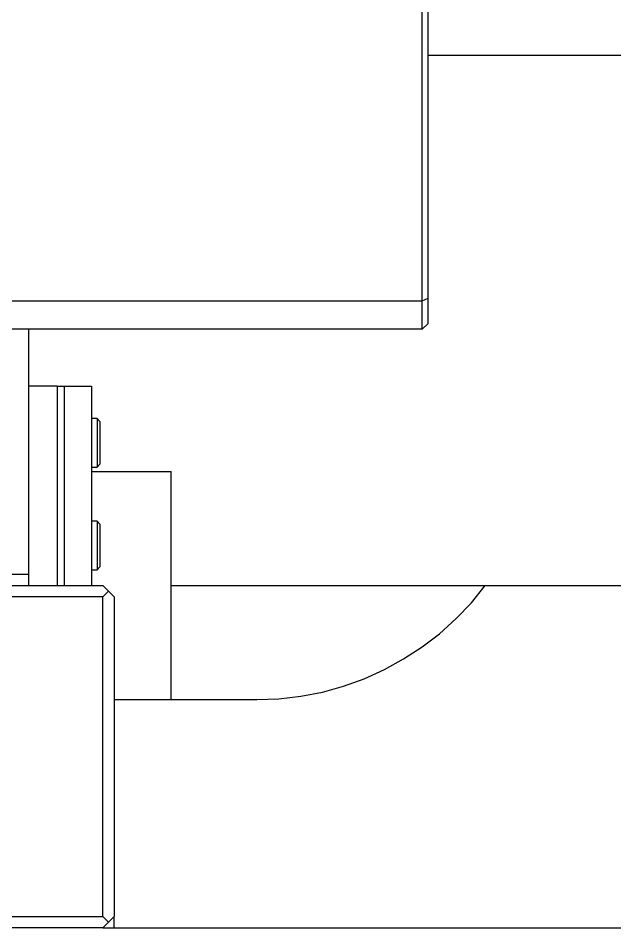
# Model space of a CAD drawing. Header units: millimetres. Extents: x -211 to 45495, y 24 to 52952.
# Drawn here: x 23672.6 to 23777.1, y 28092 to 28251.5 of the extents above; entities that cross this region are included whole.
import ezdxf

# ---------------------------------------------------------------- set-up
doc = ezdxf.new("R2010")
doc.units = ezdxf.units.MM
doc.layers.add('Layer2', color=7, linetype='Continuous')

# ---------------------------------------------------------------- blocks, each defined once
blk = doc.blocks.new('BLKF861')
at = {"layer": 'Layer2', "color": 7, "linetype": 'Continuous', "lineweight": 25}
for p, q in [((23749.32, 28146.27), (23751.99, 28149.03)), ((23746.39, 28143.6), (23749.32, 28146.27)), ((23743.38, 28141.28), (23746.39, 28143.6)), ((23740.11, 28139.21), (23743.38, 28141.28)), ((23736.75, 28137.31), (23740.11, 28139.21)), ((23733.22, 28135.68), (23736.75, 28137.31)), ((23729.6, 28134.39), (23733.22, 28135.68)), ((23725.9, 28133.35), (23729.6, 28134.39)), ((23718.23, 28132.15), (23722.11, 28132.66)), ((23722.11, 28132.66), (23725.9, 28133.35)), ((23714.36, 28132.06), (23718.23, 28132.15))]:
    blk.add_line(p, q, dxfattribs=at)
blk = doc.blocks.new('BLKF800')
at = {"layer": 'Layer2', "color": 7, "linetype": 'Continuous', "lineweight": 25}
for p, q in [((23743.38, 28196.99), (23743.38, 28289.56)), ((23744.41, 28198.02), (23744.41, 28289.56)), ((23744.41, 28245.04), (23778.86, 28245.04)), ((23649.43, 28201.99), (23743.38, 28201.99)), ((23743.38, 28201.99), (23744.41, 28202.42)), ((23744.41, 28198.02), (23743.38, 28196.99)), ((23743.38, 28196.99), (23649.43, 28196.99)), ((23674.4, 28152.04), (23674.4, 28196.99)), ((23679.4, 28187), (23674.4, 28187)), ((23679.4, 28187), (23679.4, 28152.04)), ((23679.4, 28187), (23685.42, 28187)), ((23680.6, 28187), (23680.6, 28152.04)), ((23685.42, 28187), (23685.42, 28152.04)), ((23686.37, 28181.32), (23685.42, 28181.32)), ((23686.37, 28181.32), (23686.37, 28172.79)), ((23686.89, 28180.8), (23686.37, 28181.32)), ((23686.89, 28180.8), (23686.89, 28173.31)), ((23685.42, 28172.79), (23686.37, 28172.79)), ((23686.37, 28172.79), (23686.89, 28173.31)), ((23685.42, 28172.02), (23699.37, 28172.02)), ((23699.37, 28132.06), (23699.37, 28172.02)), ((23686.37, 28163.32), (23685.42, 28163.32)), ((23686.89, 28162.8), (23686.37, 28163.32)), ((23686.37, 28163.32), (23686.37, 28154.8)), ((23686.89, 28162.8), (23686.89, 28155.31)), ((23686.37, 28154.8), (23686.89, 28155.31)), ((23600.43, 28154.02), (23674.4, 28154.02)), ((23685.42, 28154.8), (23686.37, 28154.8)), ((23598.36, 28152.04), (23687.41, 28152.04)), ((23689.39, 28150.06), (23687.41, 28152.04)), ((23699.37, 28152.04), (23872.89, 28152.04)), ((23751.99, 28149.03), (23754.4, 28152.04)), ((23687.41, 28150.06), (23596.38, 28150.06)), ((23687.41, 28150.06), (23688.35, 28151.01)), ((23687.41, 28094), (23687.41, 28150.06)), ((23689.39, 28150.06), (23689.39, 28094)), ((23689.39, 28132.06), (23714.36, 28132.06)), ((23296.36, 28094), (23687.41, 28094)), ((23688.35, 28093.05), (23687.41, 28094)), ((23689.39, 28094), (23687.41, 28092.02)), ((23689.39, 28092.02), (23689.39, 28094)), ((23687.41, 28092.02), (23298.43, 28092.02)), ((23687.41, 28092.02), (23872.89, 28092.02))]:
    blk.add_line(p, q, dxfattribs=at)
blk.add_blockref('BLKF861', (0, 0), dxfattribs=at)

msp = doc.modelspace()

# ---------------------------------------------------------------- block references
at = {"layer": 'Layer2', "color": 7, "linetype": 'Continuous', "lineweight": 25}
msp.add_blockref('BLKF800', (0, 0), dxfattribs=at)

doc.saveas('drawing.dxf')
